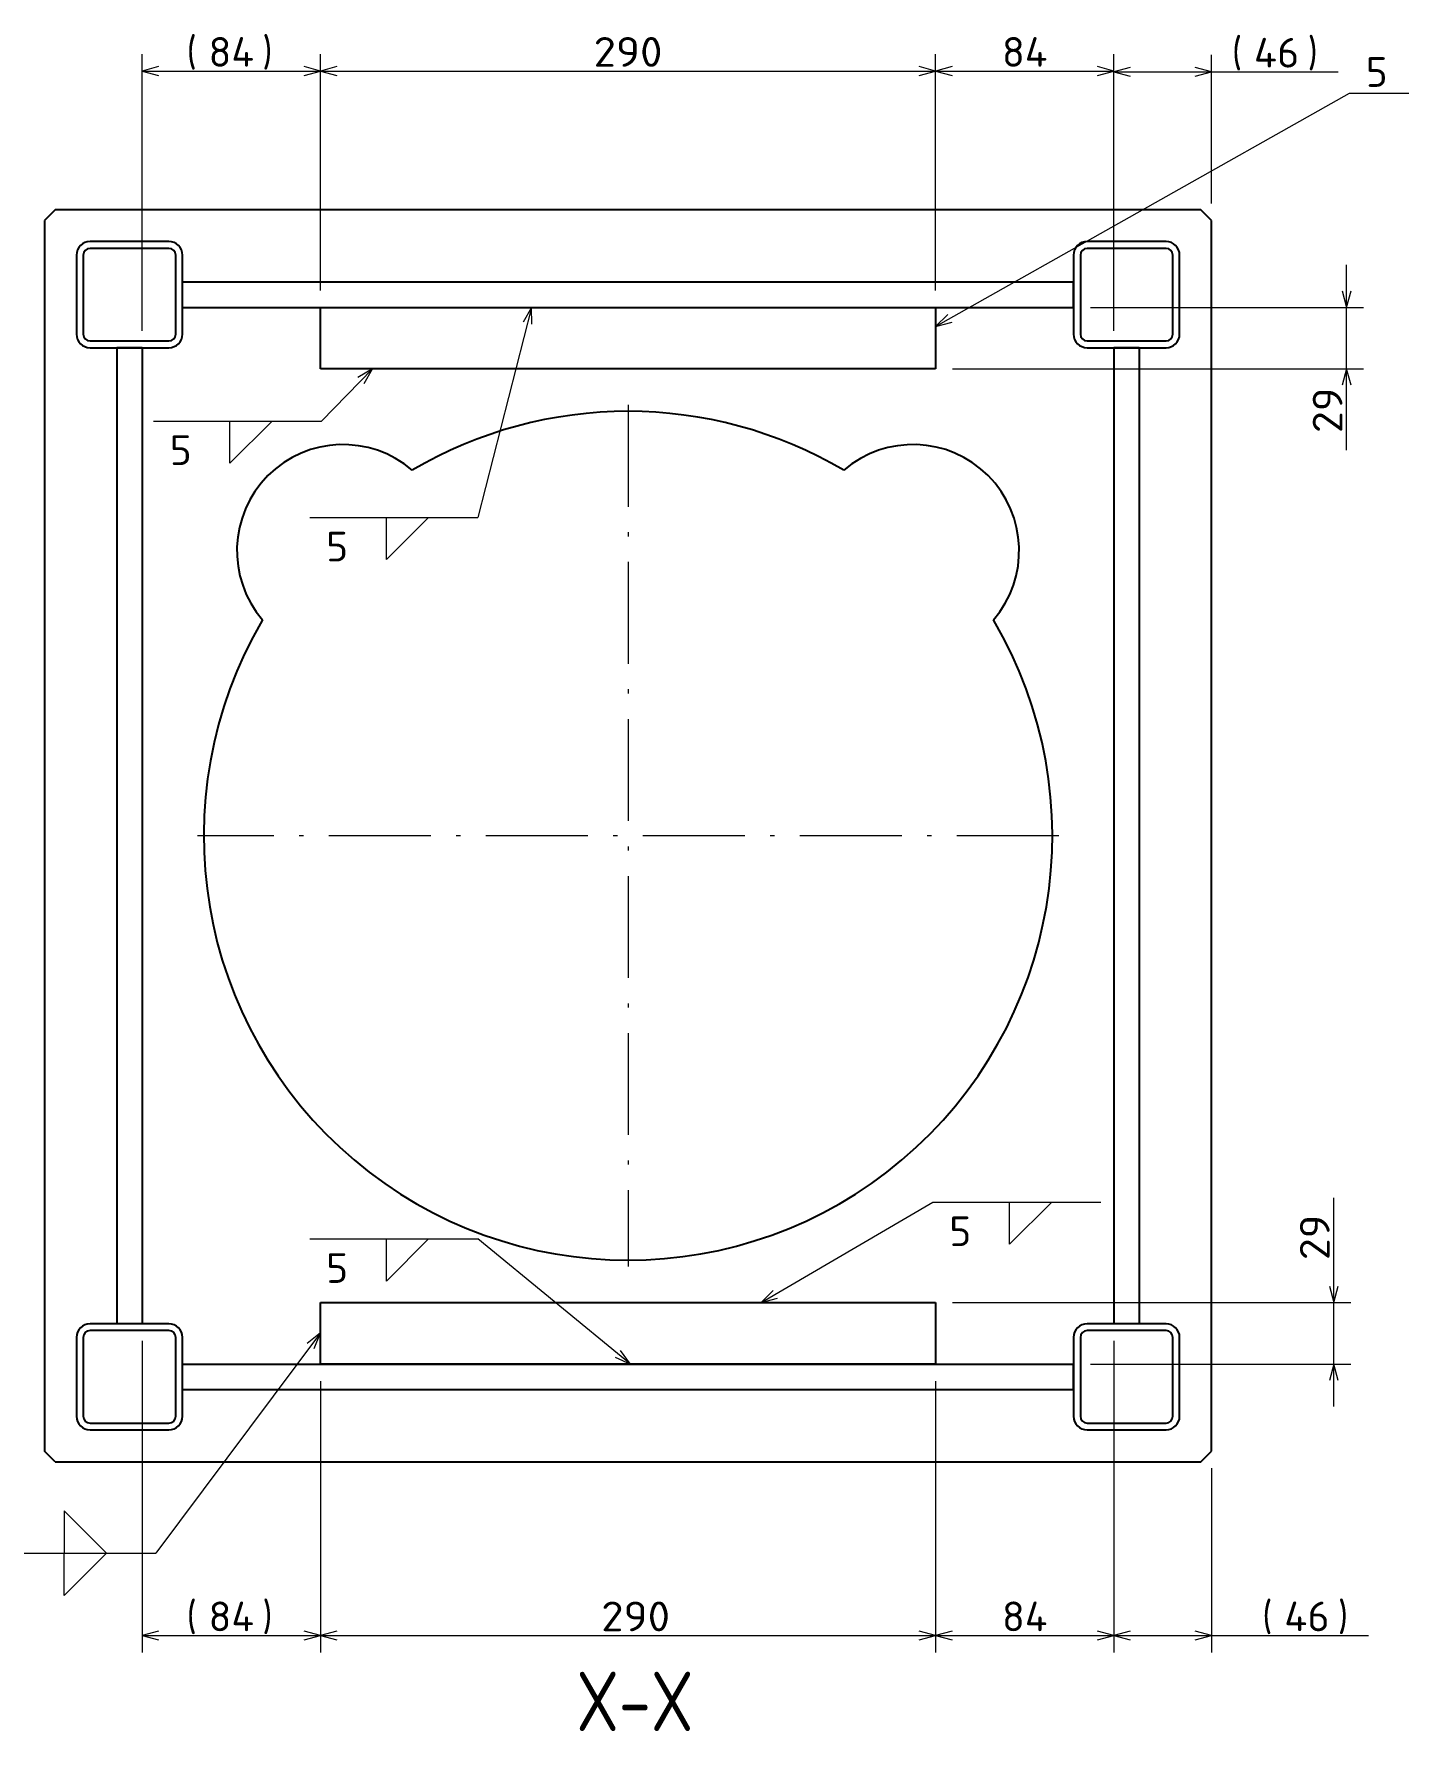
# Model space of a CAD drawing. Extents: x 0 to 1248, y -10 to 833.
# Drawn here: x 514 to 674.9, y 351.2 to 551.1 of the extents above; entities that cross this region are included whole.
import ezdxf
from ezdxf.enums import TextEntityAlignment as Align

# ---------------------------------------------------------------- set-up
doc = ezdxf.new("R2010")
doc.units = 0
doc.linetypes.add('DASHDOT', pattern=[18.5, 12, -3, 0.5, -3])
doc.layers.get('0').update_dxf_attribs({"lineweight": 13})
doc.styles.get("Standard").update_dxf_attribs({"font": 'isocp.shx'})
doc.dimstyles.get("Standard").update_dxf_attribs({"dimtxt": 2.5, "dimasz": 2.5, "dimexe": 1.25, "dimexo": 0.625, "dimtad": 1, "dimcen": 2.5, "dimadec": 0, "dimazin": 0, "dimtfac": 1, "dimtmove": 0, "dimatfit": 0, "dimfxl": 1, "dimarcsym": 0})

# ---------------------------------------------------------------- blocks, each defined once
blk = doc.blocks.new('*D330')
at = {"color": 7, "lineweight": 13}
for p, q in [((547.745071, 392.398422), (547.745071, 360.426811)), ((620.245071, 392.398422), (620.245071, 360.426811)), ((547.745071, 362.426811), (620.245071, 362.426811))]:
    blk.add_line(p, q, dxfattribs=at)
for points in [[(549.676922, 362.94445), (547.745071, 362.426811), (549.676922, 361.90918)], [(618.313221, 361.90918), (620.245071, 362.426811), (618.313221, 362.94445)]]:
    blk.add_lwpolyline(points, dxfattribs=at)
at = {"color": 7, "lineweight": 13, "width": 0.854609}
blk.add_text('290', height=3.5, dxfattribs=at).set_placement((580.83198, 362.926811), (588.950766, 362.926811), align=Align.FIT)
blk = doc.blocks.new('*D331')
at = {"color": 7, "lineweight": 13}
for p, q in [((667.168091, 389.398422), (667.168091, 414.002613)), ((622.245071, 401.648422), (669.168091, 401.648422)), ((638.495071, 394.398422), (669.168091, 394.398422))]:
    blk.add_line(p, q, dxfattribs=at)
for points in [[(666.650452, 403.580273), (667.168091, 401.648422), (667.68573, 403.580273)], [(667.68573, 392.466568), (667.168091, 394.398422), (666.650452, 392.466568)]]:
    blk.add_lwpolyline(points, dxfattribs=at)
at = {"color": 7, "lineweight": 13, "width": 0.892365}
blk.add_text('29', height=3.5, rotation=90, dxfattribs=at).set_placement((666.668091, 406.648422), (666.668091, 412.002609), align=Align.FIT)
blk = doc.blocks.new('*D332')
at = {"color": 7, "lineweight": 13}
for p, q in [((547.745071, 520.898422), (547.745071, 548.742424)), ((620.245071, 520.898422), (620.245071, 548.742424)), ((547.745071, 546.742424), (620.245071, 546.742424))]:
    blk.add_line(p, q, dxfattribs=at)
for points in [[(549.676922, 547.260063), (547.745071, 546.742424), (549.676922, 546.224792)], [(618.313221, 546.224792), (620.245071, 546.742424), (618.313221, 547.260063)]]:
    blk.add_lwpolyline(points, dxfattribs=at)
at = {"color": 7, "lineweight": 13, "width": 0.854609}
blk.add_text('290', height=3.5, dxfattribs=at).set_placement((579.935678, 547.242424), (588.054464, 547.242424), align=Align.FIT)
blk = doc.blocks.new('*D333')
at = {"color": 7, "lineweight": 13}
for p, q in [((668.676468, 502.090263), (668.676468, 523.898422)), ((638.495071, 518.898422), (670.676468, 518.898422)), ((622.245071, 511.648422), (670.676468, 511.648422))]:
    blk.add_line(p, q, dxfattribs=at)
for points in [[(668.158829, 520.830276), (668.676468, 518.898422), (669.194107, 520.830276)], [(669.194107, 509.716572), (668.676468, 511.648422), (668.158829, 509.716572)]]:
    blk.add_lwpolyline(points, dxfattribs=at)
at = {"color": 7, "lineweight": 13, "width": 0.892366}
blk.add_text('29', height=3.5, rotation=90, dxfattribs=at).set_placement((668.176468, 504.090263), (668.176468, 509.444458), align=Align.FIT)
blk = doc.blocks.new('*D334')
at = {"color": 7, "lineweight": 13}
for p, q in [((641.245071, 397.148422), (641.245071, 360.426811)), ((620.245071, 392.398422), (620.245071, 360.426811)), ((620.245071, 362.426811), (641.245071, 362.426811))]:
    blk.add_line(p, q, dxfattribs=at)
for points in [[(622.176922, 362.94445), (620.245071, 362.426811), (622.176922, 361.90918)], [(639.313221, 361.90918), (641.245071, 362.426811), (639.313221, 362.94445)]]:
    blk.add_lwpolyline(points, dxfattribs=at)
at = {"color": 7, "lineweight": 13, "width": 0.845398}
blk.add_text('84', height=3.5, dxfattribs=at).set_placement((628.067978, 362.926811), (633.422165, 362.926811), align=Align.FIT)
blk = doc.blocks.new('*D335')
at = {"color": 7, "lineweight": 13}
for p, q in [((526.745071, 397.148422), (526.745071, 360.426811)), ((547.745071, 392.398422), (547.745071, 360.426811)), ((526.745071, 362.426811), (547.745071, 362.426811))]:
    blk.add_line(p, q, dxfattribs=at)
for points in [[(528.676922, 362.94445), (526.745071, 362.426811), (528.676922, 361.90918)], [(545.813221, 361.90918), (547.745071, 362.426811), (545.813221, 362.94445)]]:
    blk.add_lwpolyline(points, dxfattribs=at)
for s, p in [('(', (531.989941, 362.926811)), (')', (540.922169, 362.926811))]:
    blk.add_text(s, height=3.5, dxfattribs=at).set_placement(p)
at = {"color": 7, "lineweight": 13, "width": 0.845398}
blk.add_text('84', height=3.5, dxfattribs=at).set_placement((534.567978, 362.926811), (539.922165, 362.926811), align=Align.FIT)
blk = doc.blocks.new('*D336')
at = {"color": 7, "lineweight": 13}
for p, q in [((641.245071, 397.148422), (641.245071, 360.426811)), ((652.745071, 382.148422), (652.745071, 360.426811)), ((641.245071, 362.426811), (671.250198, 362.426811))]:
    blk.add_line(p, q, dxfattribs=at)
for points in [[(643.176922, 362.94445), (641.245071, 362.426811), (643.176922, 361.90918)], [(650.813217, 361.90918), (652.745071, 362.426811), (650.813217, 362.94445)]]:
    blk.add_lwpolyline(points, dxfattribs=at)
for s, p in [('(', (658.739944, 362.926811)), (')', (667.672165, 362.926811))]:
    blk.add_text(s, height=3.5, dxfattribs=at).set_placement(p)
at = {"color": 7, "lineweight": 13, "width": 0.868247}
blk.add_text('46', height=3.5, dxfattribs=at).set_placement((661.317978, 362.926811), (666.672165, 362.926811), align=Align.FIT)
blk = doc.blocks.new('*D337')
at = {"color": 7, "lineweight": 13}
for p, q in [((641.245071, 516.148422), (641.245071, 548.648422)), ((652.745071, 531.148422), (652.745071, 548.648422)), ((641.245071, 546.648422), (667.677299, 546.648422))]:
    blk.add_line(p, q, dxfattribs=at)
for points in [[(643.176922, 547.166061), (641.245071, 546.648422), (643.176922, 546.130783)], [(650.813217, 546.130783), (652.745071, 546.648422), (650.813217, 547.166061)]]:
    blk.add_lwpolyline(points, dxfattribs=at)
for s, p in [('(', (655.167038, 547.148422)), (')', (664.099266, 547.148422))]:
    blk.add_text(s, height=3.5, dxfattribs=at).set_placement(p)
at = {"color": 7, "lineweight": 13, "width": 0.868247}
blk.add_text('46', height=3.5, dxfattribs=at).set_placement((657.745071, 547.148422), (663.099258, 547.148422), align=Align.FIT)
blk = doc.blocks.new('*D338')
at = {"color": 7, "lineweight": 13}
for p, q in [((620.245071, 520.898422), (620.245071, 548.742424)), ((641.245071, 516.148422), (641.245071, 548.742424)), ((620.245071, 546.742424), (641.245071, 546.742424))]:
    blk.add_line(p, q, dxfattribs=at)
for points in [[(622.176922, 547.260063), (620.245071, 546.742424), (622.176922, 546.224792)], [(639.313221, 546.224792), (641.245071, 546.742424), (639.313221, 547.260063)]]:
    blk.add_lwpolyline(points, dxfattribs=at)
at = {"color": 7, "lineweight": 13, "width": 0.845398}
blk.add_text('84', height=3.5, dxfattribs=at).set_placement((628.067978, 547.242424), (633.422165, 547.242424), align=Align.FIT)
blk = doc.blocks.new('*D339')
at = {"color": 7, "lineweight": 13}
for p, q in [((526.745071, 516.148422), (526.745071, 548.742424)), ((547.745071, 520.898422), (547.745071, 548.742424)), ((526.745071, 546.742424), (547.745071, 546.742424))]:
    blk.add_line(p, q, dxfattribs=at)
for points in [[(528.676922, 547.260063), (526.745071, 546.742424), (528.676922, 546.224792)], [(545.813221, 546.224792), (547.745071, 546.742424), (545.813221, 547.260063)]]:
    blk.add_lwpolyline(points, dxfattribs=at)
for s, p in [('(', (531.989941, 547.242424)), (')', (540.922169, 547.242424))]:
    blk.add_text(s, height=3.5, dxfattribs=at).set_placement(p)
at = {"color": 7, "lineweight": 13, "width": 0.845398}
blk.add_text('84', height=3.5, dxfattribs=at).set_placement((534.567978, 547.242424), (539.922165, 547.242424), align=Align.FIT)

msp = doc.modelspace()

# ---------------------------------------------------------------- linework, layer by layer
at = {"color": 7, "lineweight": 13}
for p, q in [((620.2451, 516.6481), (668.9951, 544.1484)), ((668.9951, 544.1484), (688.7883, 544.1484)), ((572.6235, 518.8984), (566.2883, 494.1484)), ((553.8987, 511.6484), (547.8605, 505.5054)), ((528.0673, 505.5054), (547.8605, 505.5054)), ((546.4951, 494.1484), (566.2883, 494.1484)), ((599.6761, 401.6484), (619.9268, 413.4855)), ((619.9268, 413.4855), (639.72, 413.4855)), ((546.4951, 409.1484), (566.2883, 409.1484)), ((584.2837, 394.3984), (566.2883, 409.1484)), ((547.7451, 398.0837), (528.3409, 372.1285)), ((508.5477, 372.1285), (528.3409, 372.1285))]:
    msp.add_line(p, q, dxfattribs=at)
at = {"color": 7, "lineweight": 25}
for p, q in [((516.4951, 530.3984), (515.2451, 529.1484)), ((651.4951, 530.3984), (516.4951, 530.3984)), ((652.7451, 529.1484), (651.4951, 530.3984)), ((515.2451, 529.1484), (515.2451, 384.1484)), ((652.7451, 384.1484), (652.7451, 529.1484)), ((529.8951, 526.6484), (520.5951, 526.6484)), ((529.8951, 525.8484), (520.5951, 525.8484)), ((647.3951, 526.6484), (638.0951, 526.6484)), ((647.3951, 525.8484), (638.0951, 525.8484)), ((518.9951, 525.0484), (518.9951, 515.7484)), ((519.7951, 525.0484), (519.7951, 515.7484)), ((530.6951, 515.7484), (530.6951, 525.0484)), ((531.4951, 515.7484), (531.4951, 525.0484)), ((636.4951, 525.0484), (636.4951, 515.7484)), ((637.2951, 525.0484), (637.2951, 515.7484)), ((648.1951, 515.7484), (648.1951, 525.0484)), ((648.9951, 515.7484), (648.9951, 525.0484)), ((531.4951, 518.8984), (531.4951, 521.8984)), ((531.4951, 521.8984), (636.4951, 521.8984)), ((636.4951, 518.8984), (636.4951, 521.8984)), ((531.4951, 518.8984), (636.4951, 518.8984)), ((547.7451, 511.6484), (547.7451, 518.8984)), ((620.2451, 518.8984), (620.2451, 511.6484)), ((520.5951, 514.9484), (529.8951, 514.9484)), ((520.5951, 514.1484), (529.8951, 514.1484)), ((523.7451, 514.1484), (523.7451, 399.1484)), ((526.7451, 514.1484), (523.7451, 514.1484)), ((526.7451, 514.1484), (526.7451, 399.1484)), ((638.0951, 514.9484), (647.3951, 514.9484)), ((638.0951, 514.1484), (647.3951, 514.1484)), ((641.2451, 514.1484), (641.2451, 399.1484)), ((644.2451, 514.1484), (641.2451, 514.1484)), ((644.2451, 514.1484), (644.2451, 399.1484)), ((620.2451, 511.6484), (547.7451, 511.6484)), ((547.7451, 394.3984), (547.7451, 401.6484)), ((547.7451, 401.6484), (620.2451, 401.6484)), ((620.2451, 401.6484), (620.2451, 394.3984)), ((529.8951, 399.1484), (520.5951, 399.1484)), ((529.8951, 398.3484), (520.5951, 398.3484)), ((526.7451, 399.1484), (523.7451, 399.1484)), ((647.3951, 399.1484), (638.0951, 399.1484)), ((647.3951, 398.3484), (638.0951, 398.3484)), ((644.2451, 399.1484), (641.2451, 399.1484)), ((518.9951, 397.5484), (518.9951, 388.2484)), ((519.7951, 397.5484), (519.7951, 388.2484)), ((530.6951, 388.2484), (530.6951, 397.5484)), ((531.4951, 388.2484), (531.4951, 397.5484)), ((636.4951, 397.5484), (636.4951, 388.2484)), ((637.2951, 397.5484), (637.2951, 388.2484)), ((648.1951, 388.2484), (648.1951, 397.5484)), ((648.9951, 388.2484), (648.9951, 397.5484)), ((531.4951, 394.3984), (636.4951, 394.3984)), ((531.4951, 391.3984), (531.4951, 394.3984)), ((620.2451, 394.3984), (547.7451, 394.3984)), ((636.4951, 391.3984), (636.4951, 394.3984)), ((531.4951, 391.3984), (636.4951, 391.3984)), ((520.5951, 387.4484), (529.8951, 387.4484)), ((520.5951, 386.6484), (529.8951, 386.6484)), ((638.0951, 387.4484), (647.3951, 387.4484)), ((638.0951, 386.6484), (647.3951, 386.6484)), ((516.4951, 382.8984), (515.2451, 384.1484)), ((651.4951, 382.8984), (652.7451, 384.1484)), ((516.4951, 382.8984), (651.4951, 382.8984))]:
    msp.add_line(p, q, dxfattribs=at)
at = {"color": 7, "linetype": 'DASHDOT', "lineweight": 13}
for p, q in [((583.9951, 507.3984), (583.9951, 405.8984)), ((634.7451, 456.6484), (533.2451, 456.6484))]:
    msp.add_line(p, q, dxfattribs=at)
at = {"color": 7, "lineweight": 13}
for points in [[(572.646, 516.8985), (572.6235, 518.8984), (571.643, 517.1553)], [(621.6733, 518.0481), (620.2451, 516.6481), (622.182, 517.1464)], [(552.9136, 509.9078), (553.8987, 511.6484), (552.1753, 510.6336)], [(601.0827, 403.0702), (599.6761, 401.6484), (601.6051, 402.1764)], [(547.0029, 396.2265), (547.7451, 398.0837), (546.1738, 396.8464)], [(582.4615, 395.2227), (584.2837, 394.3984), (583.1177, 396.0234)]]:
    msp.add_lwpolyline(points, dxfattribs=at)
for points in [[(537.0878, 505.5054), (542.0598, 505.5054), (537.0878, 500.5334)], [(555.5156, 494.1484), (560.4876, 494.1484), (555.5156, 489.1764)], [(628.9473, 413.4855), (633.9193, 413.4855), (628.9473, 408.5134)], [(555.5156, 409.1484), (560.4876, 409.1484), (555.5156, 404.1764)], [(517.5682, 372.1285), (522.5402, 372.1285), (517.5682, 377.1005)], [(517.5682, 372.1285), (522.5402, 372.1285), (517.5682, 367.1565)]]:
    msp.add_lwpolyline(points, close=True, dxfattribs=at)
at = {"color": 7, "lineweight": 25}
for centre, radius, start, end in [((520.5951, 525.0484), 1.6, 90, 180), ((520.5951, 525.0484), 0.8, 90, 180), ((529.8951, 525.0484), 1.6, 0, 90), ((529.8951, 525.0484), 0.8, 0, 90), ((638.0951, 525.0484), 1.6, 90, 180), ((638.0951, 525.0484), 0.8, 90, 180), ((647.3951, 525.0484), 1.6, 0, 90), ((647.3951, 525.0484), 0.8, 0, 90), ((520.5951, 515.7484), 1.6, 180, 270), ((520.5951, 515.7484), 0.8, 180, 270), ((529.8951, 515.7484), 1.6, 270, 0), ((529.8951, 515.7484), 0.8, 270, 0), ((638.0951, 515.7484), 1.6, 180, 270), ((638.0951, 515.7484), 0.8, 180, 270), ((647.3951, 515.7484), 1.6, 270, 0), ((647.3951, 515.7484), 0.8, 270, 0), ((583.9951, 456.6484), 50, 59.437301, 120.562699), ((550.4075, 490.236), 12.5, 49.225624, 220.774376), ((617.5826, 490.236), 12.5, 319.225624, 130.774376), ((583.9951, 456.6484), 50, 149.437301, 30.562699), ((520.5951, 397.5484), 1.6, 90, 180), ((520.5951, 397.5484), 0.8, 90, 180), ((529.8951, 397.5484), 1.6, 0, 90), ((529.8951, 397.5484), 0.8, 0, 90), ((638.0951, 397.5484), 1.6, 90, 180), ((638.0951, 397.5484), 0.8, 90, 180), ((647.3951, 397.5484), 1.6, 0, 90), ((647.3951, 397.5484), 0.8, 0, 90), ((520.5951, 388.2484), 1.6, 180, 270), ((520.5951, 388.2484), 0.8, 180, 270), ((529.8951, 388.2484), 1.6, 270, 0), ((529.8951, 388.2484), 0.8, 270, 0), ((638.0951, 388.2484), 1.6, 180, 270), ((638.0951, 388.2484), 0.8, 180, 270), ((647.3951, 388.2484), 1.6, 270, 0), ((647.3951, 388.2484), 0.8, 270, 0)]:
    msp.add_arc(centre, radius, start, end, dxfattribs=at)

# ---------------------------------------------------------------- texts
at = {"color": 7, "lineweight": 13}
for s, height, width, p, p2 in [('5', 3.5, 0.913974, (670.9201, 544.8767), (673.5097, 544.8767)), ('5', 3.5, 0.913975, (529.9923, 500.3262), (532.5819, 500.3262)), ('5', 3.5, 0.913975, (548.4201, 488.9692), (551.0097, 488.9692)), ('5', 3.5, 0.913975, (621.8518, 408.3063), (624.4414, 408.3063)), ('5', 3.5, 0.913975, (548.4201, 403.9692), (551.0097, 403.9692)), ('X-X', 7, 0.65641, (577.9124, 351.1701), (591.697, 351.1701))]:
    msp.add_text(s, height=height, dxfattribs=dict(at, width=width)).set_placement(p, p2, align=Align.FIT)

# ---------------------------------------------------------------- dimensions: what is measured, and where the dimension line sits
at = {"lineweight": 0}
for base, p1, p2, picture, middle in [((526.7451, 546.7424), (547.7451, 518.8984), (526.7451, 514.1484), '*D339', (537.2451, 546.7424)), ((526.7451, 362.4268), (547.7451, 394.3984), (526.7451, 399.1484), '*D335', (537.2451, 362.4268))]:
    dim = msp.add_linear_dim(base=base, p1=p1, p2=p2, angle=180, text='(<>)', dimstyle='STANDARD', override={"dimlfac": 4}, dxfattribs=at)
    dim.commit()
    dim.dimension.update_dxf_attribs({"geometry": picture, "text_midpoint": middle, "dimtype": 160})
for base, p1, p2, angle, picture, middle, dimtype in [((547.7451, 546.7424), (620.2451, 518.8984), (547.7451, 518.8984), 180, '*D332', (583.9951, 546.7424), 161), ((668.6765, 518.8984), (620.2451, 511.6484), (636.4951, 518.8984), 90, '*D333', (668.6765, 506.7674), 160), ((667.1681, 401.6484), (636.4951, 394.3984), (620.2451, 401.6484), 90, '*D331', (667.1681, 409.3255), 160), ((620.2451, 362.4268), (641.2451, 399.1484), (620.2451, 394.3984), 180, '*D334', (630.7451, 362.4268), 160), ((547.7451, 362.4268), (620.2451, 394.3984), (547.7451, 394.3984), 180, '*D330', (584.8914, 362.4268), 161)]:
    dim = msp.add_linear_dim(base=base, p1=p1, p2=p2, angle=angle, dimstyle='STANDARD', override={"dimlfac": 4}, dxfattribs=at)
    dim.commit()
    dim.dimension.update_dxf_attribs({"geometry": picture, "text_midpoint": middle, "dimtype": dimtype})
dim = msp.add_linear_dim(base=(641.2451, 546.7424), p1=(620.2451, 518.8984), p2=(641.2451, 514.1484), dimstyle='STANDARD', override={"dimlfac": 4}, dxfattribs=at)
dim.commit()
dim.dimension.update_dxf_attribs({"geometry": '*D338', "text_midpoint": (630.7451, 546.7424), "dimtype": 160})
for base, p1, p2, picture, middle in [((652.7451, 546.6484), (641.2451, 514.1484), (652.7451, 529.1484), '*D337', (660.4222, 546.6484)), ((652.7451, 362.4268), (641.2451, 399.1484), (652.7451, 384.1484), '*D336', (663.9951, 362.4268))]:
    dim = msp.add_linear_dim(base=base, p1=p1, p2=p2, text='(<>)', dimstyle='STANDARD', override={"dimlfac": 4}, dxfattribs=at)
    dim.commit()
    dim.dimension.update_dxf_attribs({"geometry": picture, "text_midpoint": middle, "dimtype": 160})

doc.saveas('drawing.dxf')
